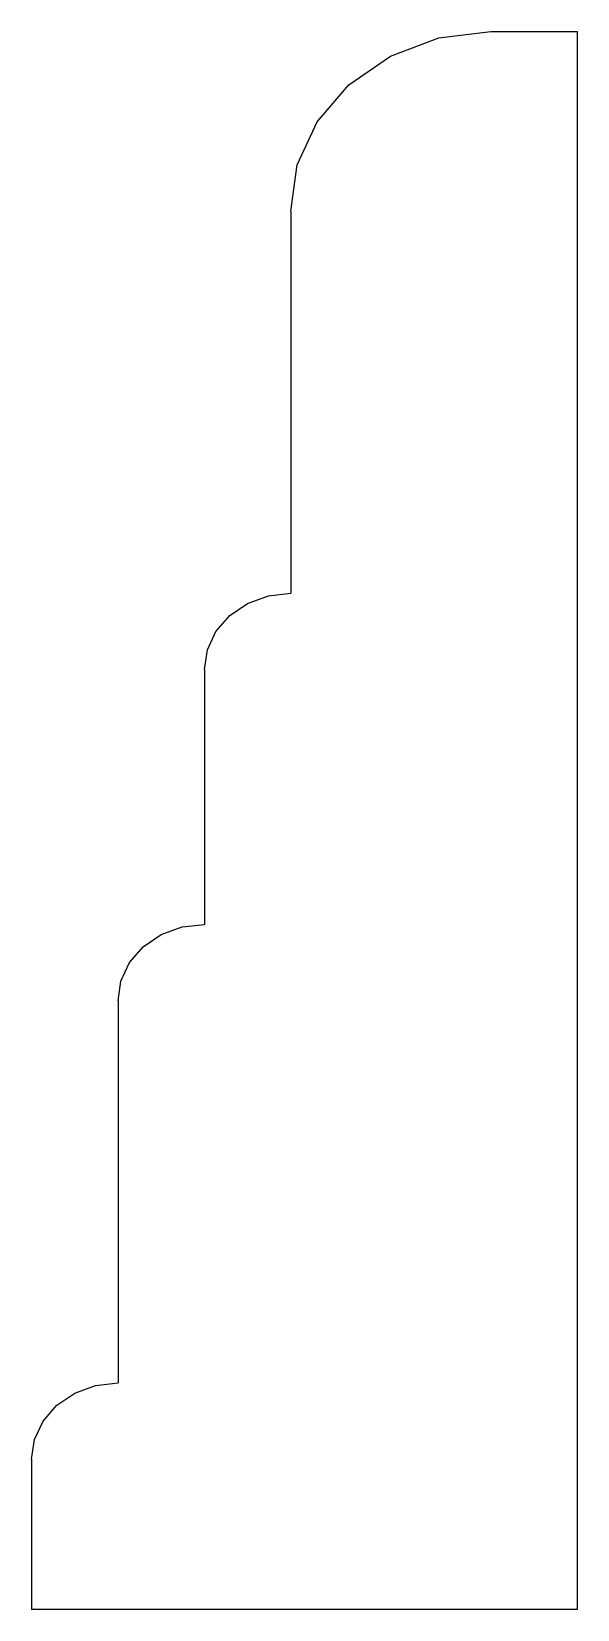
# Model space of a CAD drawing. Extents: x -5.8 to 5.8, y -16.8 to 16.8.
import ezdxf

# ---------------------------------------------------------------- set-up
doc = ezdxf.new("R2010")
doc.units = 0
doc.header["$MEASUREMENT"] = 0
doc.layers.get('0').update_dxf_attribs({"linetype": 'CONTINUOUS'})

msp = doc.modelspace()

# ---------------------------------------------------------------- linework, layer by layer
for p, q in [((2.856, 16.645), (3.964, 16.781)), ((3.964, 16.781), (5.801, 16.781)), ((5.801, -16.781), (5.801, 16.781)), ((1.826, 16.26), (2.856, 16.645)), ((0.943, 15.651), (1.826, 16.26)), ((0.268, 14.862), (0.943, 15.651)), ((-0.153, 13.944), (0.268, 14.862)), ((-0.291, 12.962), (-0.153, 13.944)), ((-0.291, 12.962), (-0.291, 4.835)), ((-1.209, 4.617), (-0.766, 4.779)), ((-0.766, 4.779), (-0.291, 4.835)), ((-1.59, 4.358), (-1.209, 4.617)), ((-1.882, 4.022), (-1.59, 4.358)), ((-2.065, 3.63), (-1.882, 4.022)), ((-2.128, 3.209), (-2.065, 3.63)), ((-2.128, 3.209), (-2.128, -2.209)), ((-3.046, -2.427), (-2.603, -2.264)), ((-2.603, -2.264), (-2.128, -2.209)), ((-3.426, -2.685), (-3.046, -2.427)), ((-3.718, -3.022), (-3.426, -2.685)), ((-3.902, -3.414), (-3.718, -3.022)), ((-3.964, -3.835), (-3.902, -3.414)), ((-3.964, -3.835), (-3.964, -11.962)), ((-4.883, -12.179), (-4.44, -12.017)), ((-4.44, -12.017), (-3.964, -11.962)), ((-5.263, -12.438), (-4.883, -12.179)), ((-5.555, -12.774), (-5.263, -12.438)), ((-5.739, -13.166), (-5.555, -12.774)), ((-5.801, -13.587), (-5.739, -13.166)), ((-5.801, -13.587), (-5.801, -16.781)), ((5.801, -16.781), (-5.801, -16.781))]:
    msp.add_line(p, q)

doc.saveas('drawing.dxf')
